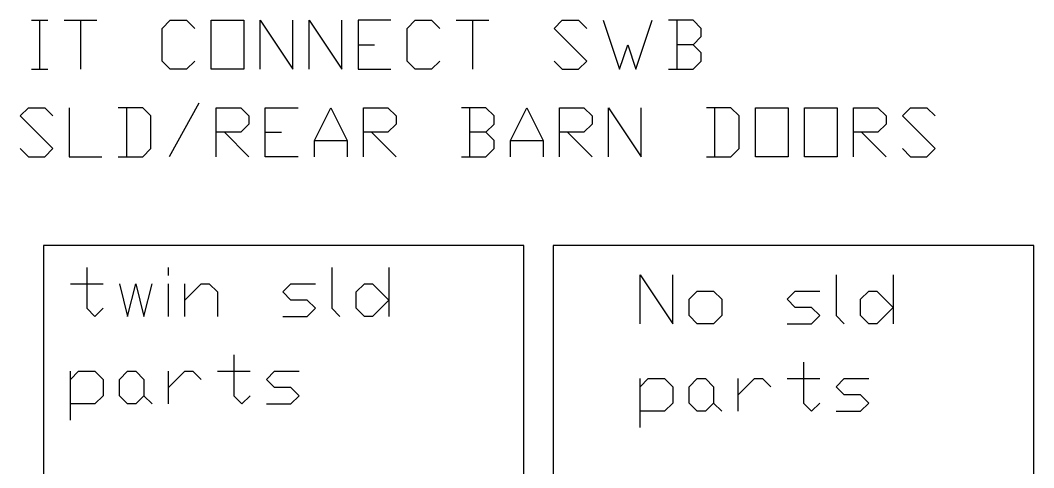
# Model space of a CAD drawing. Extents: x 0 to 9532, y -5852 to 7.
# Drawn here: x 4805 to 9532, y -2081 to 7 of the extents above; entities that cross this region are included whole.
import ezdxf

# ---------------------------------------------------------------- set-up
doc = ezdxf.new("R2010")
doc.units = 0
doc.layers.add('DEFAULT_LAYER', color=1, linetype='CONTINUOUS')

msp = doc.modelspace()

# ---------------------------------------------------------------- linework, layer by layer
at = {"layer": 'DEFAULT_LAYER'}
for points in [[(4856.7, 6.8), (4932.9, 6.8)], [(4894.8, 6.8), (4894.8, -221.8)], [(5009.1, 6.8), (5161.5, 6.8)], [(5085.3, 6.8), (5085.3, -221.8)], [(5618.7, -183.7), (5580.6, -221.8), (5504.4, -221.8), (5466.3, -183.7), (5466.3, -31.3), (5504.4, 6.8), (5580.6, 6.8), (5618.7, -31.3)], [(5923.5, -221.8), (5923.5, 6.8), (6075.9, -221.8), (6075.9, 6.8)], [(6152.1, -221.8), (6152.1, 6.8), (6304.5, -221.8), (6304.5, 6.8)], [(6533.1, 6.8), (6380.7, 6.8), (6380.7, -221.8), (6533.1, -221.8)], [(6761.7, -183.7), (6723.6, -221.8), (6647.4, -221.8), (6609.3, -183.7), (6609.3, -31.3), (6647.4, 6.8), (6723.6, 6.8), (6761.7, -31.3)], [(6837.9, 6.8), (6990.3, 6.8)], [(6914.1, 6.8), (6914.1, -221.8)], [(7295.1, -183.7), (7333.2, -221.8), (7409.4, -221.8), (7447.5, -183.7), (7295.1, -31.3), (7333.2, 6.8), (7409.4, 6.8), (7447.5, -31.3)], [(7523.7, 6.8), (7599.9, -221.8), (7638, -107.5), (7676.1, -221.8), (7752.3, 6.8)], [(7942.8, -107.5), (7980.9, -69.4), (7980.9, -31.3), (7942.8, 6.8), (7828.5, 6.8)], [(7866.6, 6.8), (7866.6, -221.8)], [(6380.7, -107.5), (6456.9, -107.5)], [(7828.5, -221.8), (7942.8, -221.8), (7980.9, -183.7), (7980.9, -145.6), (7942.8, -107.5), (7866.6, -107.5)], [(4856.7, -221.8), (4932.9, -221.8)], [(4804.9, -591.9), (4843, -630), (4919.2, -630), (4957.3, -591.9), (4804.9, -439.5), (4843, -401.4), (4919.2, -401.4), (4957.3, -439.5)], [(5033.5, -401.4), (5033.5, -630), (5185.9, -630)], [(5262.1, -630), (5376.4, -630), (5414.5, -591.9), (5414.5, -439.5), (5376.4, -401.4), (5262.1, -401.4)], [(5300.2, -401.4), (5300.2, -630)], [(5501.1, -628.7), (5638.8, -378.4)], [(5719.3, -630), (5719.3, -401.4), (5833.6, -401.4), (5871.7, -439.5), (5871.7, -477.6), (5833.6, -515.7), (5719.3, -515.7)], [(6100.3, -630), (5947.9, -630), (5947.9, -401.4), (6100.3, -401.4)], [(6176.5, -630), (6176.5, -553.8), (6252.7, -401.4), (6328.9, -553.8), (6328.9, -630)], [(6405.1, -630), (6405.1, -401.4), (6519.4, -401.4), (6557.5, -439.5), (6557.5, -477.6), (6519.4, -515.7), (6405.1, -515.7)], [(6976.6, -515.7), (7014.7, -477.6), (7014.7, -439.5), (6976.6, -401.4), (6862.3, -401.4)], [(6900.4, -401.4), (6900.4, -630)], [(7090.9, -630), (7090.9, -553.8), (7167.1, -401.4), (7243.3, -553.8), (7243.3, -630)], [(7319.5, -630), (7319.5, -401.4), (7433.8, -401.4), (7471.9, -439.5), (7471.9, -477.6), (7433.8, -515.7), (7319.5, -515.7)], [(7548.1, -630), (7548.1, -401.4), (7700.5, -630), (7700.5, -401.4)], [(8005.3, -630), (8119.6, -630), (8157.7, -591.9), (8157.7, -439.5), (8119.6, -401.4), (8005.3, -401.4)], [(8043.4, -401.4), (8043.4, -630)], [(8691.1, -630), (8691.1, -401.4), (8805.4, -401.4), (8843.5, -439.5), (8843.5, -477.6), (8805.4, -515.7), (8691.1, -515.7)], [(8919.7, -591.9), (8957.8, -630), (9034, -630), (9072.1, -591.9), (8919.7, -439.5), (8957.8, -401.4), (9034, -401.4), (9072.1, -439.5)], [(5757.4, -515.7), (5871.7, -630)], [(5947.9, -515.7), (6024.1, -515.7)], [(6443.2, -515.7), (6557.5, -630)], [(6862.3, -630), (6976.6, -630), (7014.7, -591.9), (7014.7, -553.8), (6976.6, -515.7), (6900.4, -515.7)], [(7357.6, -515.7), (7471.9, -630)], [(8729.2, -515.7), (8843.5, -630)], [(6176.5, -553.8), (6328.9, -553.8)], [(7090.9, -553.8), (7243.3, -553.8)], [(5115, -1146.8), (5115, -1337.3), (5153.1, -1375.4), (5191.2, -1337.3)], [(5496, -1184.9), (5496, -1146.8)], [(6258, -1146.8), (6258, -1337.3), (6296.1, -1375.4)], [(6524.7, -1146.8), (6524.7, -1375.4)], [(7695.8, -1409), (7695.8, -1180.4), (7848.2, -1409), (7848.2, -1180.4)], [(8610.2, -1180.4), (8610.2, -1370.9), (8648.3, -1409)], [(8876.9, -1180.4), (8876.9, -1409)], [(5038.8, -1223), (5191.2, -1223)], [(5267.4, -1223), (5305.5, -1375.4), (5343.6, -1223), (5381.7, -1375.4), (5419.8, -1223)], [(5496, -1375.4), (5496, -1223)], [(5572.2, -1375.4), (5572.2, -1223)], [(5572.2, -1299.2), (5648.4, -1223), (5686.5, -1223), (5724.6, -1261.1), (5724.6, -1375.4)], [(6029.4, -1375.4), (6143.7, -1375.4), (6181.8, -1337.3), (6143.7, -1299.2), (6067.5, -1299.2), (6029.4, -1261.1), (6067.5, -1223), (6181.8, -1223)], [(8381.6, -1409), (8495.9, -1409), (8534, -1370.9), (8495.9, -1332.8), (8419.7, -1332.8), (8381.6, -1294.7), (8419.7, -1256.6), (8534, -1256.6)], [(5800.8, -1555), (5800.8, -1745.5), (5838.9, -1783.6), (5877, -1745.5)], [(8457.8, -1588.7), (8457.8, -1779.2), (8495.9, -1817.3), (8534, -1779.2)], [(5038.8, -1859.8), (5038.8, -1631.2)], [(5038.8, -1669.3), (5076.9, -1631.2), (5153.1, -1631.2), (5191.2, -1669.3), (5191.2, -1745.5), (5153.1, -1783.6), (5038.8, -1783.6)], [(5496, -1783.6), (5496, -1631.2)], [(5496, -1707.4), (5572.2, -1631.2), (5610.3, -1631.2), (5648.4, -1669.3)], [(5724.6, -1631.2), (5877, -1631.2)], [(5953.2, -1783.6), (6067.5, -1783.6), (6105.6, -1745.5), (6067.5, -1707.4), (5991.3, -1707.4), (5953.2, -1669.3), (5991.3, -1631.2), (6105.6, -1631.2)], [(7695.8, -1893.5), (7695.8, -1664.9)], [(7695.8, -1703), (7733.9, -1664.9), (7810.1, -1664.9), (7848.2, -1703), (7848.2, -1779.2), (7810.1, -1817.3), (7695.8, -1817.3)], [(8153, -1817.3), (8153, -1664.9)], [(8153, -1741.1), (8229.2, -1664.9), (8267.3, -1664.9), (8305.4, -1703)], [(8381.6, -1664.9), (8534, -1664.9)], [(8610.2, -1817.3), (8724.5, -1817.3), (8762.6, -1779.2), (8724.5, -1741.1), (8648.3, -1741.1), (8610.2, -1703), (8648.3, -1664.9), (8762.6, -1664.9)], [(5381.7, -1745.5), (5419.8, -1783.6)], [(8038.7, -1779.2), (8076.8, -1817.3)]]:
    msp.add_lwpolyline(points, dxfattribs=at)
for points in [[(5694.9, -221.8), (5694.9, 6.8), (5847.3, 6.8), (5847.3, -221.8)], [(8233.9, -630), (8233.9, -401.4), (8386.3, -401.4), (8386.3, -630)], [(8462.5, -630), (8462.5, -401.4), (8614.9, -401.4), (8614.9, -630)], [(4912.9, -5332.6), (7154.1, -5332.6), (7154.1, -1044.7), (4912.9, -1044.7)], [(7290.8, -5332.6), (9532, -5332.6), (9532, -1044.7), (7290.8, -1044.7)], [(6524.7, -1299.2), (6448.5, -1375.4), (6410.4, -1375.4), (6372.3, -1337.3), (6372.3, -1261.1), (6410.4, -1223), (6448.5, -1223)], [(8038.7, -1409), (7962.5, -1409), (7924.4, -1370.9), (7924.4, -1294.7), (7962.5, -1256.6), (8038.7, -1256.6), (8076.8, -1294.7), (8076.8, -1370.9)], [(8876.9, -1332.8), (8800.7, -1409), (8762.6, -1409), (8724.5, -1370.9), (8724.5, -1294.7), (8762.6, -1256.6), (8800.7, -1256.6)], [(5343.6, -1783.6), (5305.5, -1783.6), (5267.4, -1745.5), (5267.4, -1669.3), (5305.5, -1631.2), (5343.6, -1631.2), (5381.7, -1669.3), (5381.7, -1745.5)], [(8000.6, -1817.3), (7962.5, -1817.3), (7924.4, -1779.2), (7924.4, -1703), (7962.5, -1664.9), (8000.6, -1664.9), (8038.7, -1703), (8038.7, -1779.2)]]:
    msp.add_lwpolyline(points, close=True, dxfattribs=at)

doc.saveas('drawing.dxf')
